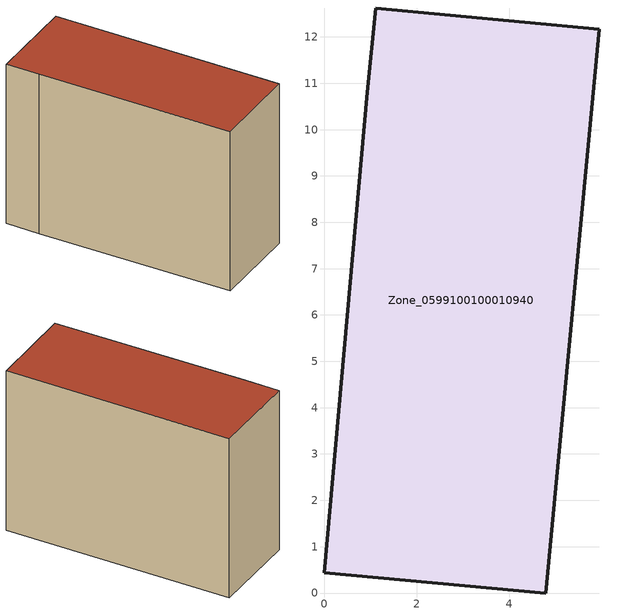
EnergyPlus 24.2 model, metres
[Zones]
Zone_0599100100010940
 floor ground (C_G): 0,0.43 0.94,10.81 1.11,12.62 5.94,12.16 4.78,0 z0
 wall outside (C_F): 4.78,0 5.94,12.16 1.11,12.62 0.94,10.81 0,0.43 4.78,0 z0:9.03
 roof outside (C_R): 0.94,10.81 0,0.43 4.78,0 5.94,12.16 1.11,12.62 z9.03
[BUILDING]
Pand.0599100100010940: North Axis=0; Terrain=City; Loads Convergence Tolerance Value=0.04; Temperature Convergence Tolerance Value=0.4; Solar Distribution=FullExterior; Maximum Number of Warmup Days=25; Minimum Number of Warmup Days=1
[Site:Location]
Rotterdam.The.Hague.AP_ZH_NLD Design_Conditions: Latitude=51.96; Longitude=4.45; Time Zone=1; Elevation=-4.5
[SITE:GROUNDTEMPERATURE:BUILDINGSURFACE]
18, 18, 18, 18, 18, 18, 18, 18, 18, 18, 18, 18
[MATERIAL] Thermal Absorptance=0.9; Solar Absorptance=0.7; Visible Absorptance=0.7
Name | Roughness | Thickness | Conductivity | Density | Specific Heat
G.TC.2015-2018 | MediumSmooth | 0.15 | 0.0428571 | 540 | 1210
F.TC.2015-2018 | Rough | 0.3 | 0.0666667 | 1920 | 840
R.TC.2015-2018 | MediumRough | 0.2 | 0.0333333 | 1500 | 1000
[CONSTRUCTION]
C_G: G.TC.2015-2018
C_F: F.TC.2015-2018
C_R: R.TC.2015-2018
[ZONE]
Zone_0599100100010940: Type=1; Multiplier=1; Ceiling Height=Autocalculate; Volume=Autocalculate; Floor Area=autocalculate; Part of Total Floor Area=Yes
[ZONEINFILTRATION:DESIGNFLOWRATE]
Infil_Zone_0599100100010940: Zone or ZoneList or Space or SpaceList=Zone_0599100100010940; Schedule=AlwaysOn; Design Flow Rate Calculation Method=Flow/Area; Flow Rate per Floor Area=0.0015; Constant Term Coefficient=1; Temperature Term Coefficient=0; Velocity Term Coefficient=0; Velocity Squared Term Coefficient=0
[HVACTEMPLATE:ZONE:IDEALLOADSAIRSYSTEM]
Zone_0599100100010940: Maximum Heating Supply Air Temperature=50; Minimum Cooling Supply Air Temperature=13; Maximum Heating Supply Air Humidity Ratio=0.0156; Minimum Cooling Supply Air Humidity Ratio=0.0077; Heating Limit=NoLimit; Cooling Limit=NoLimit; Dehumidification Control Type=ConstantSensibleHeatRatio; Cooling Sensible Heat Ratio=0.7; Dehumidification Setpoint=60; Humidification Control Type=None; Humidification Setpoint=30; Outdoor Air Method=None; Outdoor Air Flow Rate per Person=0.00944; Outdoor Air Flow Rate per Zone Floor Area=0; Outdoor Air Flow Rate per Zone=0; Demand Controlled Ventilation Type=None; Outdoor Air Economizer Type=NoEconomizer; Heat Recovery Type=None; Sensible Heat Recovery Effectiveness=0.7; Latent Heat Recovery Effectiveness=0.65
[ZONECONTROL:THERMOSTAT]
ThermostatControl_Zone_0599100100010940: Zone or ZoneList=Zone_0599100100010940; Control Type Schedule=DualSetpointControlType; Control 1=Thermostat_Zone_0599100100010940; Temperature Difference Between Cutout And Setpoint=0
[THERMOSTATSETPOINT:DUALSETPOINT]
Thermostat_Zone_0599100100010940: Heating Setpoint Temperature Schedule=HeatingSetpoint_Zone_0599100100010940; Cooling Setpoint Temperature Schedule=CoolingSetpoint_Zone_0599100100010940
[SCHEDULE:COMPACT]
HeatingSetpoint_Zone_0599100100010940: Through: 12/31, For: AllDays, Until: 24:00, 21
CoolingSetpoint_Zone_0599100100010940: Through: 12/31, For: AllDays, Until: 24:00, 24
DualSetpointControlType: Through: 12/31, For: AllDays, Until: 24:00, 4
AlwaysOn: Through: 12/31, For: AllDays, Until: 24:00, 1
